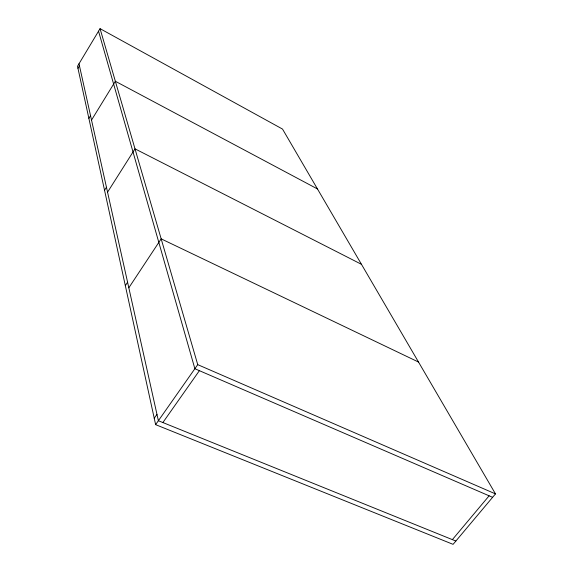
<?xml version="1.0" encoding="UTF-8"?>
<svg xmlns="http://www.w3.org/2000/svg" width="573" height="573" viewBox="0 0 573 573"><rect width="100%" height="100%" fill="white"/><g stroke="black" fill="none" stroke-linecap="round" stroke-linejoin="round"><path stroke-width="0.86" d="M100.06 28.65L77.513 66.253L155.627 424.65L453.085 544.35L495.487 493.897L282.51 129.068L100.06 28.65L197.735 364.643L495.487 493.897M77.964 68.302L79.454 65.809M88.872 118.36L90.534 115.646M91.522 120.079L115.352 81.266L317.463 188.947M104.544 190.265L106.456 187.235M107.559 192.177L135.006 148.851L361.456 264.311M125.337 285.648L127.586 282.231M128.825 287.804L161.171 238.855L418.519 362.057M154.237 418.261L156.966 414.358M155.627 424.65L197.735 364.643M162.882 422.545L199.39 370.667M452.369 539.63L489.12 495.81M455.864 541.041L158.384 420.725L79.002 63.775M492.608 497.321L194.87 368.718L98.542 31.186"/></g></svg>
